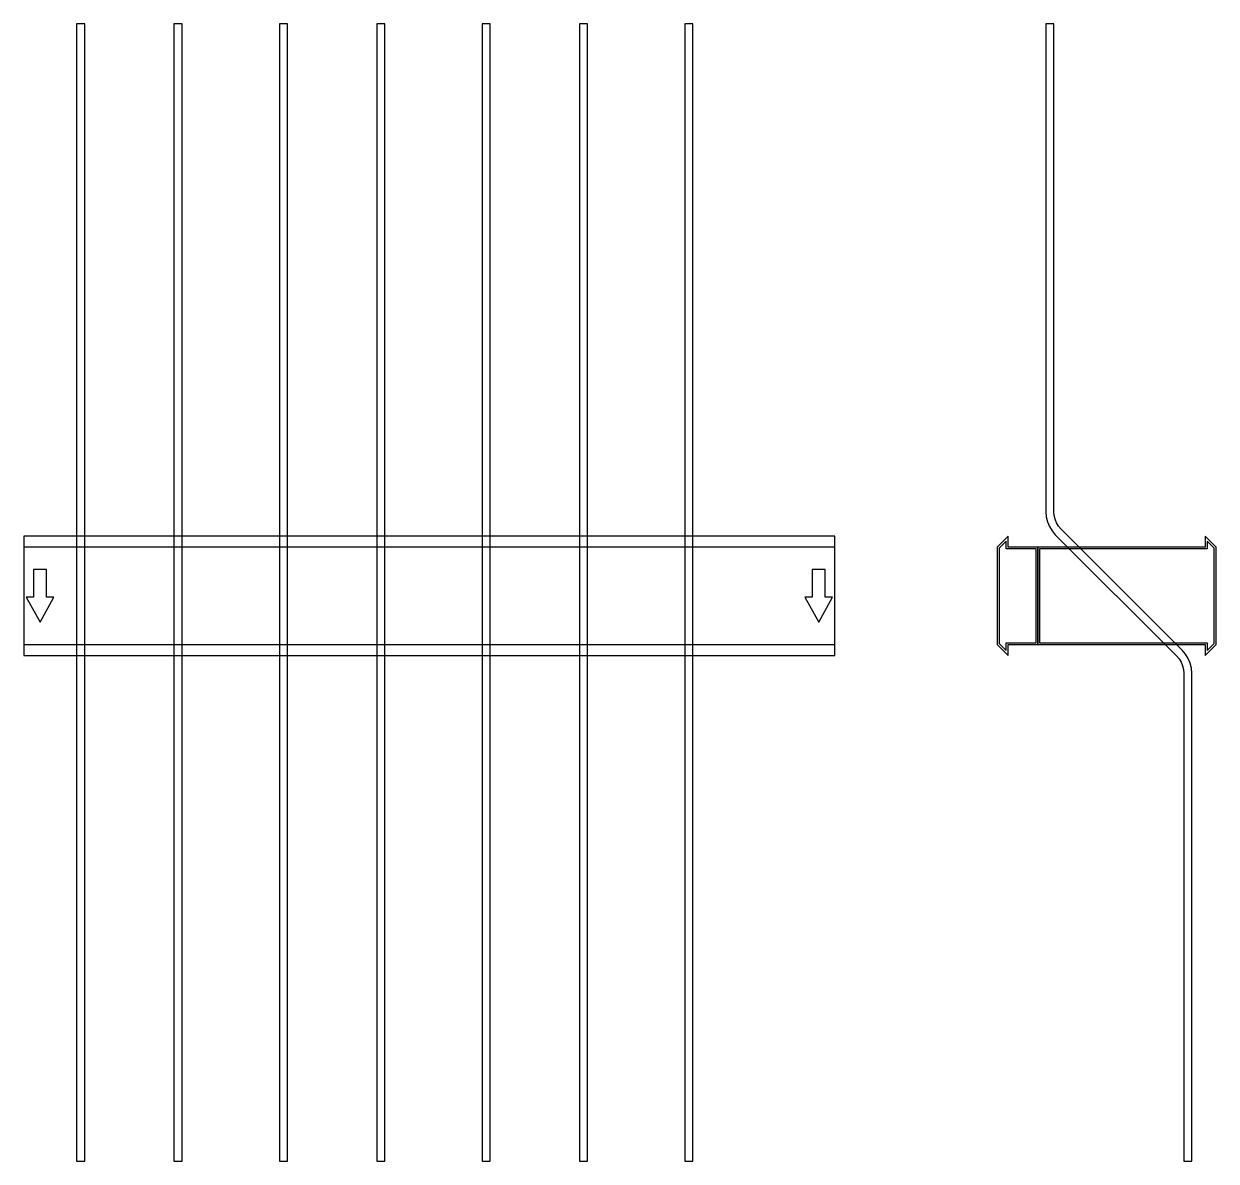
# Model space of a CAD drawing. Extents: x 0 to 1470, y -697 to 705.
import ezdxf

# ---------------------------------------------------------------- set-up
doc = ezdxf.new("R2010")
doc.units = 0
doc.layers.add('Halfen', color=7, linetype='CONTINUOUS')

msp = doc.modelspace()

# ---------------------------------------------------------------- linework, layer by layer
at = {"layer": 'Halfen', "color": 7}
for points in [[(75, -696.961), (75, 705.246), (65, 705.246), (65, -696.961)], [(195, -696.961), (195, 705.246), (185, 705.246), (185, -696.961)], [(325, -696.961), (325, 705.246), (315, 705.246), (315, -696.961)], [(445, -696.961), (445, 705.246), (435, 705.246), (435, -696.961)], [(575, -696.961), (575, 705.246), (565, 705.246), (565, -696.961)], [(695, -696.961), (695, 705.246), (685, 705.246), (685, -696.961)], [(825, -696.961), (825, 705.246), (815, 705.246), (815, -696.961)], [(1440, -696.961), (1440, -95.355), (1439.508, -89.098), (1438.042, -82.995), (1435.64, -77.196), (1432.361, -71.844), (1428.284, -67.071), (1278.787, 82.426), (1275.729, 86.006), (1273.27, 90.02), (1271.468, 94.369), (1270.369, 98.947), (1270, 103.64), (1270, 166.246), (1270, 705.246), (1260, 705.246), (1260, 166.246), (1260, 103.64), (1260.492, 97.382), (1261.958, 91.279), (1264.36, 85.48), (1267.639, 80.128), (1271.716, 75.355), (1421.213, -74.142), (1424.271, -77.722), (1426.73, -81.736), (1428.532, -86.085), (1429.631, -90.662), (1430, -95.355), (1430, -696.961)], [(0, -73.5), (1000, -73.5), (1000, 73.5), (0, 73.5)], [(1250, -60), (1250, 60), (1213.5, 60), (1213.5, 73.5), (1200, 60), (1200, -60), (1213.5, -73.5), (1213.5, -60)], [(1470, -60), (1470, 60), (1456.5, 73.5), (1456.5, 60), (1250, 60), (1250, -60), (1456.5, -60), (1456.5, -73.5)], [(0, -60), (1000, -60), (1000, 60), (0, 60)], [(1248, -58), (1248, 58), (1211, 58), (1211, 67.25), (1202.5, 58.75), (1202.5, -58.75), (1211, -67.25), (1211, -58)], [(1467.5, -58.75), (1467.5, 58.75), (1459, 67.25), (1459, 58), (1252, 58), (1252, -58), (1459, -58), (1459, -67.25)], [(20, -32.5), (37, -1.5), (28, -1.5), (28, 32.5), (12, 32.5), (12, -1.5), (3, -1.5)], [(980, -32.5), (997, -1.5), (988, -1.5), (988, 32.5), (972, 32.5), (972, -1.5), (963, -1.5)]]:
    msp.add_lwpolyline(points, close=True, dxfattribs=at)

doc.saveas('drawing.dxf')
